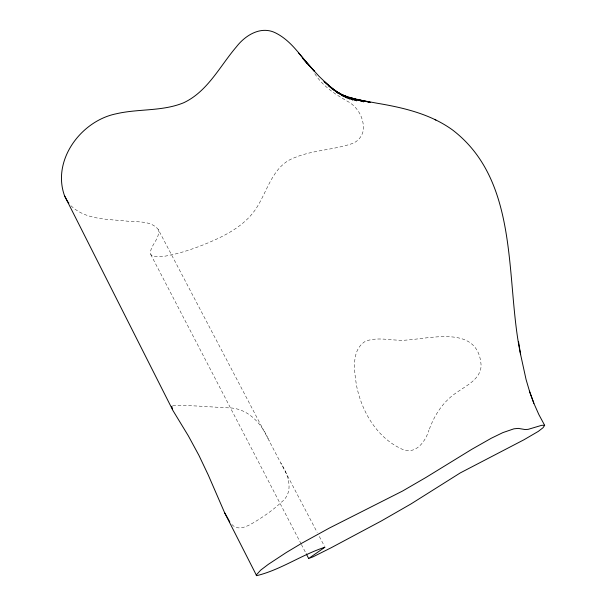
<?xml version="1.0" encoding="UTF-8"?>
<svg xmlns="http://www.w3.org/2000/svg" width="606" height="606" viewBox="0 0 606 606"><rect width="100%" height="100%" fill="white"/><g stroke="black" fill="none" stroke-linecap="round" stroke-linejoin="round"><path stroke-width="0.45" stroke-dasharray="3.03 2.27" d="M429.396 429.078C434.714 414.451 443.743 400.899 456.962 392.34C466.544 385.446 480.232 379.371 481.134 365.918C478.952 325.445 433.593 338.012 407.027 340.027C393.203 341.443 378.667 336.148 365.342 341.299C350.889 350.419 354.351 370.917 356.464 385.257C361.517 410.838 376.144 436.578 400.278 448.304C414.625 456.265 425.117 442.494 428.934 430.192M172.657 405.497C191.132 405.134 209.881 407.012 228.401 407.846C248.278 407.967 262.118 424.117 269.322 441.107M70.932 205.737C85.029 219.334 106.111 219.228 124.419 220.796C135.502 222.607 150.386 219.72 158.234 229.454L317.196 532.409M231.886 524.508C238.15 531.591 247.869 526 254.3 522.228C263.777 516.448 273.018 510.123 281.078 502.457C294.652 492.36 288.388 474.627 280.783 462.954M314.809 73.735C323.172 86.87 336.353 94.998 349.526 102.459C356.957 107.3 362.07 115.413 363.214 124.207C364.948 132.941 359.328 141.857 350.669 144.076C332.353 150.038 312.529 150.205 294.622 157.658C273.753 165.09 268.193 188.451 258.005 205.472C248.46 222.038 231.545 232.439 214.539 240.052C202.192 245.619 189.443 250.323 176.338 253.77C168.309 255.224 159.28 258.77 151.386 255.187L150.333 253.528C150.447 244.779 160.514 238.643 158.234 229.454M319.347 536.507L324.528 546.385M150.712 254.437L300.985 543.688M301.387 544.476L305.863 553.089"/><path stroke-width="0.91" d="M533.894 403.369L529.47 391.256L533.894 403.369L538.855 414.565L544.658 425.336L542.999 427.76L538.317 431.381L523.948 439.774L460.287 472.907L411.035 503.912L381.363 520.955L331.027 547.824L312.976 556.869L308.749 558.444L324.96 547.203C301.652 554.763 280.57 569.913 256.626 575.677L224.705 512.903L208.244 474.975L198.919 455.356L188.383 435.919L173.036 410.686L64.584 195.889C51.661 160.37 80.924 120.98 116.079 113.83C138.357 108.557 162.241 111.61 183.709 102.74C207.767 91.408 219.88 66.115 236.454 46.776C245.294 35.322 260.663 25.74 275.139 32.709C288.85 39.367 298.167 51.987 307.265 63.759M171.816 406.27L172.521 409.656M256.202 575.102L260.671 570.14L268.337 564.33L286.365 552.467L302.106 543.044L329.414 528.031L402.498 491.072L426.026 477.414L471.854 449.273L491.375 438.191L502.904 432.593L513.926 428.821L518.259 428.381L524.978 429.525L528.114 429.359L541.84 425.276L544.658 425.336M351.457 97.998L370.637 102.467L356.343 99.407L377.076 103.225C403.437 107.656 430.593 114.026 452.606 130.01C520.524 182.012 505.033 280.586 520.546 354.26L520.622 354.684L518.501 341.428M351.419 98.051L363.729 101.793L344.587 95.778L356.623 100.778L341.602 94.513L353.093 99.998L338.648 93.013L349.617 98.975L336.163 91.514L346.708 97.861L333.701 89.817L343.86 96.536L328.838 85.9L338.307 93.316L324.021 81.401L332.891 89.446L319.188 76.439L302.379 57.964L314.309 71.182L298.66 53.04M434.835 119.503L435.881 120.049M67.872 201.806L68.887 203.116M229.788 521.925L224.705 512.903M64.584 195.889L67.357 201.147M306.272 553.876L308.719 558.588M529.682 391.787L526.069 379.523L520.546 354.26"/></g></svg>
